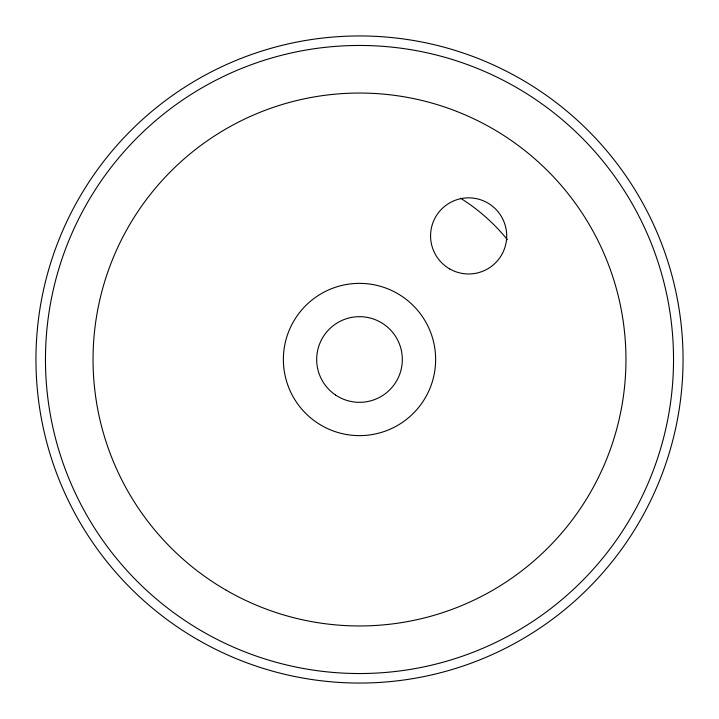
<?xml version="1.0" encoding="UTF-8"?>
<svg xmlns="http://www.w3.org/2000/svg" width="719" height="719" viewBox="0 0 719 719"><rect width="100%" height="100%" fill="white"/><g stroke="black" fill="none" stroke-linecap="round" stroke-linejoin="round"><path stroke-width="1.08" d="M460.636 198.273A190.319 190.319 0 0 1 507.362 239.67M335.494 394.965A42.825 42.825 0 0 0 402.218 362.556A42.825 42.825 0 0 0 340.788 320.98A42.825 42.825 0 0 0 335.494 394.965M197.725 639.703A323.55 323.55 0 0 0 683.05 359.5A323.55 323.55 0 0 0 197.725 79.297A323.55 323.55 0 0 0 197.725 639.703M202.479 631.462A314.032 314.032 0 0 0 673.532 359.5A314.032 314.032 0 0 0 202.479 87.538A314.032 314.032 0 0 0 202.479 631.462M226.269 590.254A266.452 266.452 0 0 0 625.952 359.5A266.452 266.452 0 0 0 226.269 128.746A266.452 266.452 0 0 0 226.269 590.254M449.6 268.87A38.062 38.062 0 0 0 506.697 235.904A38.062 38.062 0 0 0 449.6 202.947A38.062 38.062 0 0 0 449.6 268.87M321.438 425.432A76.133 76.133 0 0 0 435.633 359.5A76.133 76.133 0 0 0 321.438 293.568A76.133 76.133 0 0 0 321.438 425.432"/></g></svg>
